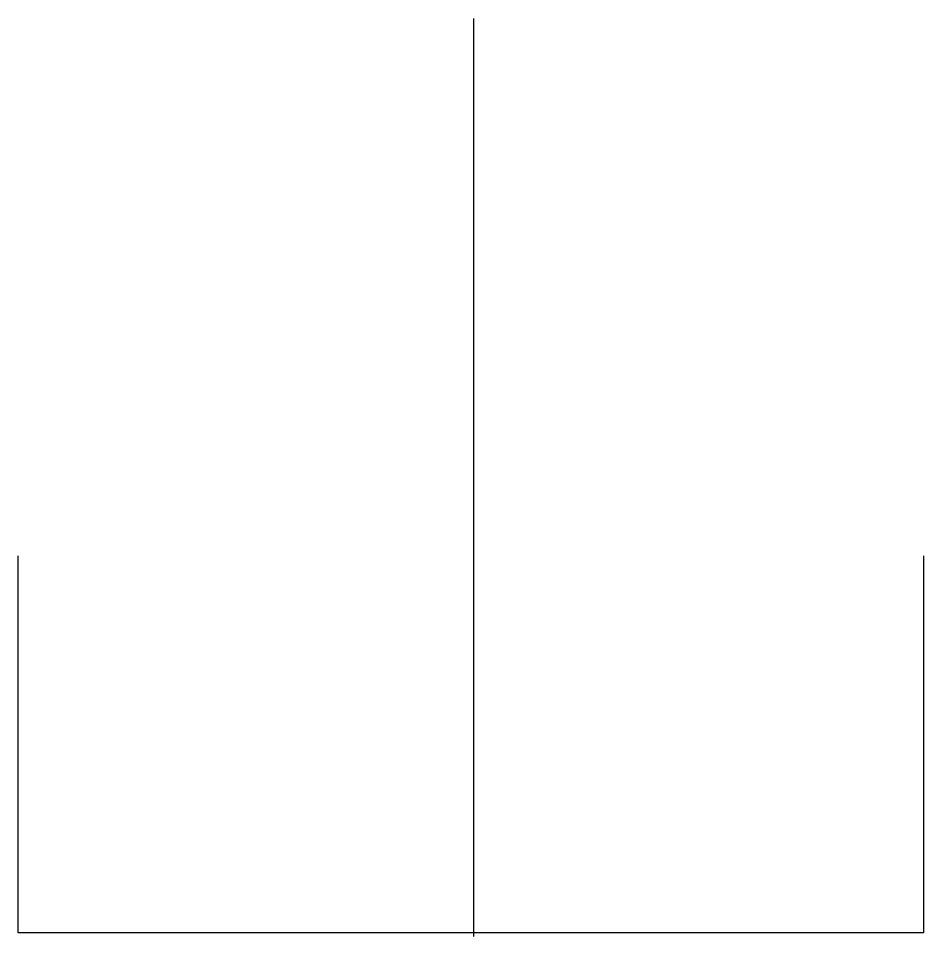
# Model space of a CAD drawing. Extents: x 102.86 to 110.78, y 334.65 to 342.68.
import ezdxf

# ---------------------------------------------------------------- set-up
doc = ezdxf.new("R2010")
doc.units = 0
doc.header["$LTSCALE"] = 5
doc.header["$MEASUREMENT"] = 0
doc.layers.add('11', color=1, linetype='CONTINUOUS')

# ---------------------------------------------------------------- blocks, each defined once
blk = doc.blocks.new('5171', base_point=(201.305, 88.5))
at = {"layer": '11'}
for p, q in [((201.383, 88.426), (201.383, 93.426)), ((213.383, 93.426), (213.383, 88.426)), ((213.383, 88.426), (201.383, 88.426))]:
    blk.add_line(p, q, dxfattribs=at)

msp = doc.modelspace()

# ---------------------------------------------------------------- linework, layer by layer
at = {"layer": '11'}
msp.add_line((106.8447, 342.6795), (106.8447, 334.6454), dxfattribs=at)

# ---------------------------------------------------------------- block references
at = {"layer": '11', "xscale": 0.66, "yscale": 0.66, "zscale": 0.66}
msp.add_blockref('5171', (102.8105, 334.727), dxfattribs=at)

doc.saveas('drawing.dxf')
